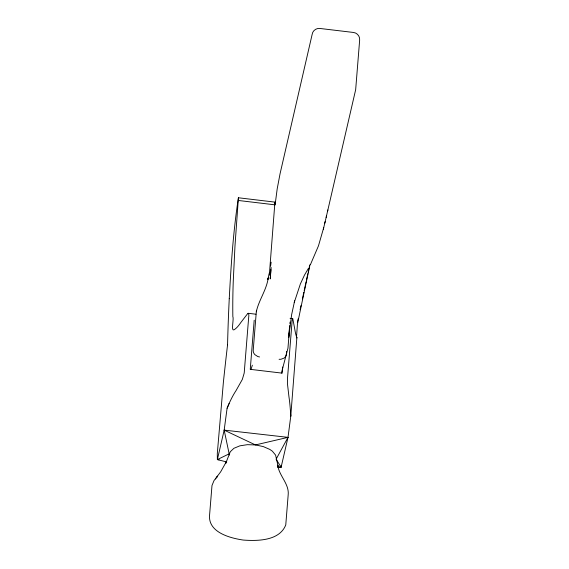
<?xml version="1.0" encoding="UTF-8"?>
<svg xmlns="http://www.w3.org/2000/svg" width="569" height="569" viewBox="0 0 569 569"><rect width="100%" height="100%" fill="white"/><g stroke="black" fill="none" stroke-linecap="round" stroke-linejoin="round"><path stroke-width="0.85" d="M226.754 461.985L217.372 459.581L217.294 453.649L223.382 382.304A218.453 14.097 -83.2 0 1 227.557 344.786M277.708 467.263L281.122 467.17L281.143 465.762M229.25 298.682C231.05 264.962 233.262 231.163 238.411 197.77L274.934 202.123L269.308 275.19M270.872 269.592L270.232 278.91L271.157 267.48M229.407 455.044L224.172 430.121L227.095 408.243L229.115 403.513A72.981 16.679 -77.4 0 1 235.986 390.697L242.33 379.423L244.144 373.264A5.697 1.302 -77.4 0 0 244.357 371.066L248.696 317.139A5.697 1.302 -77.4 0 0 248.824 315.07L248.617 313.704L247.878 313.355L240.808 322.538A72.619 16.601 -77.4 0 1 233.802 329.906C230.936 331.051 234.051 318.647 232.842 316.599A83.501 9.801 -88.4 0 1 233.29 280.474L234.976 246.085L238.411 197.77M254.201 320.212L250.253 369.338L282.224 373.143L282.715 367.005M269.322 272.971L267.871 279.464L268.227 277.949C266.562 290.055 258.753 300.133 256.306 311.812L253.219 350.198A6.97 5.982 13 0 0 254.876 354.643L257.807 356.55L259.556 356.962M286.591 351.528L286.378 354.146A6.97 5.982 13 0 1 284.045 358.121L280.866 359.295L279.087 359.288M289.593 326.186L288.668 337.623L291.627 314.7L294.628 300.901L294.273 302.416L300.332 284.052L304.458 275.133L308.462 268.298M289.77 325.553L287.95 348.242L281.406 373.044M289.913 323.804L290.055 322.061M290.083 318.277L292.793 318.704L294.742 328.96A72.576 7.29 -88.8 0 0 296.883 337.417L290.773 416.238L288.006 437.355L281.122 467.17L278.504 466.865M275.112 204.769L277.188 188.872L280.069 173.709L312.118 34.531C312.495 30.854 316.122 27.988 319.785 28.45L353.612 32.476C357.275 32.895 360.156 36.523 359.644 40.193L355.668 89.667L326.158 217.365M270.574 266.164L271.15 262.217M300.645 307.182L301.001 305.517M302.423 298.874L303.839 292.288M310.062 264.464L304.835 288.995A83.501 0.918 -78 0 0 297.416 324.302L296.513 336.99M304.187 290.645L305.589 284.109M305.766 283.298L306.115 281.683M306.463 280.069L307.331 276.029M307.509 275.225L307.85 273.632M308.192 272.039L309.052 268.056M309.223 267.266L309.564 265.695M274.493 204.043L274.934 202.123M219.115 459.788L217.372 459.581L224.172 430.121L288.006 437.355L276.093 459.233L281.122 467.17M310.354 264.777L318.462 245.865L323.718 227.628M324.799 223.133L326.521 215.843M327.531 211.469L327.893 209.954M323.363 229.158L325.162 221.604M251.007 369.43L252.33 365.198M216.725 477.227L217.664 476.153L214.079 480.464L211.995 485.485L209.52 515.82C208.61 532.577 230.367 538.167 243.283 540.059C257.608 541.119 279.55 540.913 285.766 524.903L288.17 494.987C289.436 483.92 279.023 475.862 277.708 465.143L278.39 467.476L275.595 455.122L272.352 451.174L269.806 449.41L263.255 446.573L255.445 444.93L247.316 444.681L239.841 445.847L233.93 448.287L230.296 451.722L225.658 463.515L226.583 461.303L220.68 471.801L215.331 478.977M227.095 408.243L229.115 403.513M297.089 337.766L296.719 337.929M217.372 459.581L229.478 453.678M288.006 437.355L255.445 444.93L224.172 430.121M292.701 318.59L292.189 320.233A5.697 0.569 -88.8 0 0 292.011 322.296L287.665 376.223A5.697 0.569 -88.8 0 0 287.509 378.435L287.573 384.815L288.981 396.998A72.932 7.326 -88.8 0 1 290.432 410.811L290.56 412.646M238.518 200.494L274.991 204.833M248.098 313.277L255.972 314.216M290.432 410.811L290.773 416.238L290.674 414.531M227.557 344.786A226.889 26.636 -88.4 0 1 229.25 298.682M297.445 322.218A227.55 2.496 -78 0 1 298.156 318.868M300.112 309.685A227.55 2.496 -78 0 1 300.468 308.014M256.313 311.812A6.97 5.982 13 0 1 256.669 310.297"/></g></svg>
